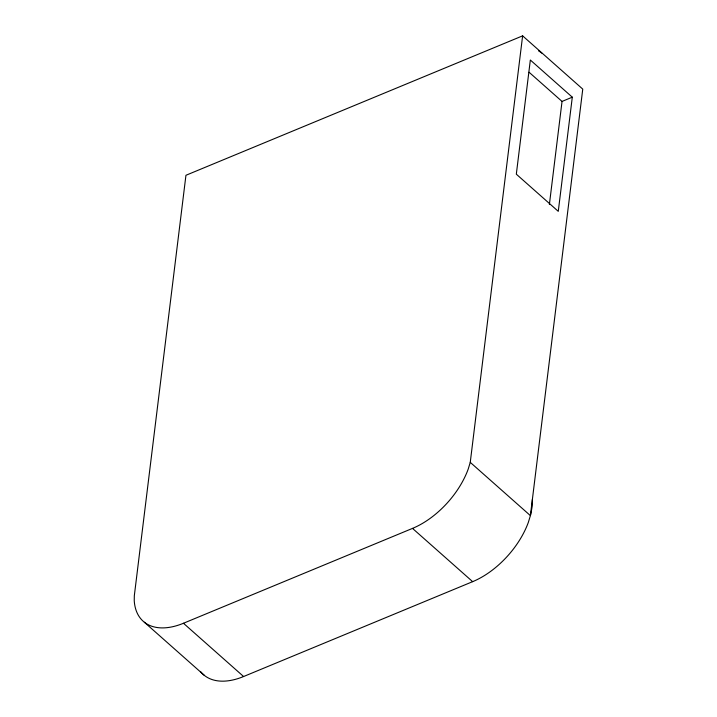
<?xml version="1.0" encoding="UTF-8"?>
<svg xmlns="http://www.w3.org/2000/svg" width="717" height="717" viewBox="0 0 717 717"><rect width="100%" height="100%" fill="white"/><g stroke="black" fill="none" stroke-linecap="round" stroke-linejoin="round"><path stroke-width="1.08" d="M532.381 499.426L532.131 506.65L530.777 514.349L528.348 522.352A67.362 38.996 -48.5 0 1 472.655 581.657L243.601 676.525A70.741 40.959 -48.5 0 1 200.455 671.444M183.453 623.261L412.508 528.393A67.362 38.996 -48.5 0 0 468.21 469.088L470.253 462.348L522.621 35.85L185.945 175.28L134.321 595.728L134.24 600.631A70.741 40.959 -48.5 0 0 183.453 623.261L243.601 676.525M549.383 204.515L562.038 101.429L529.128 72.283M572.3 97.18L558.274 211.345L516.321 174.186L530.338 60.022L572.3 97.18L562.038 101.429M522.621 35.85L582.76 89.114L530.392 515.613L470.253 462.348M412.508 528.393L472.655 581.657M144.35 622.231L204.497 675.495M538.539 50.853A26.26 16.383 7 0 1 541.783 53.121"/></g></svg>
